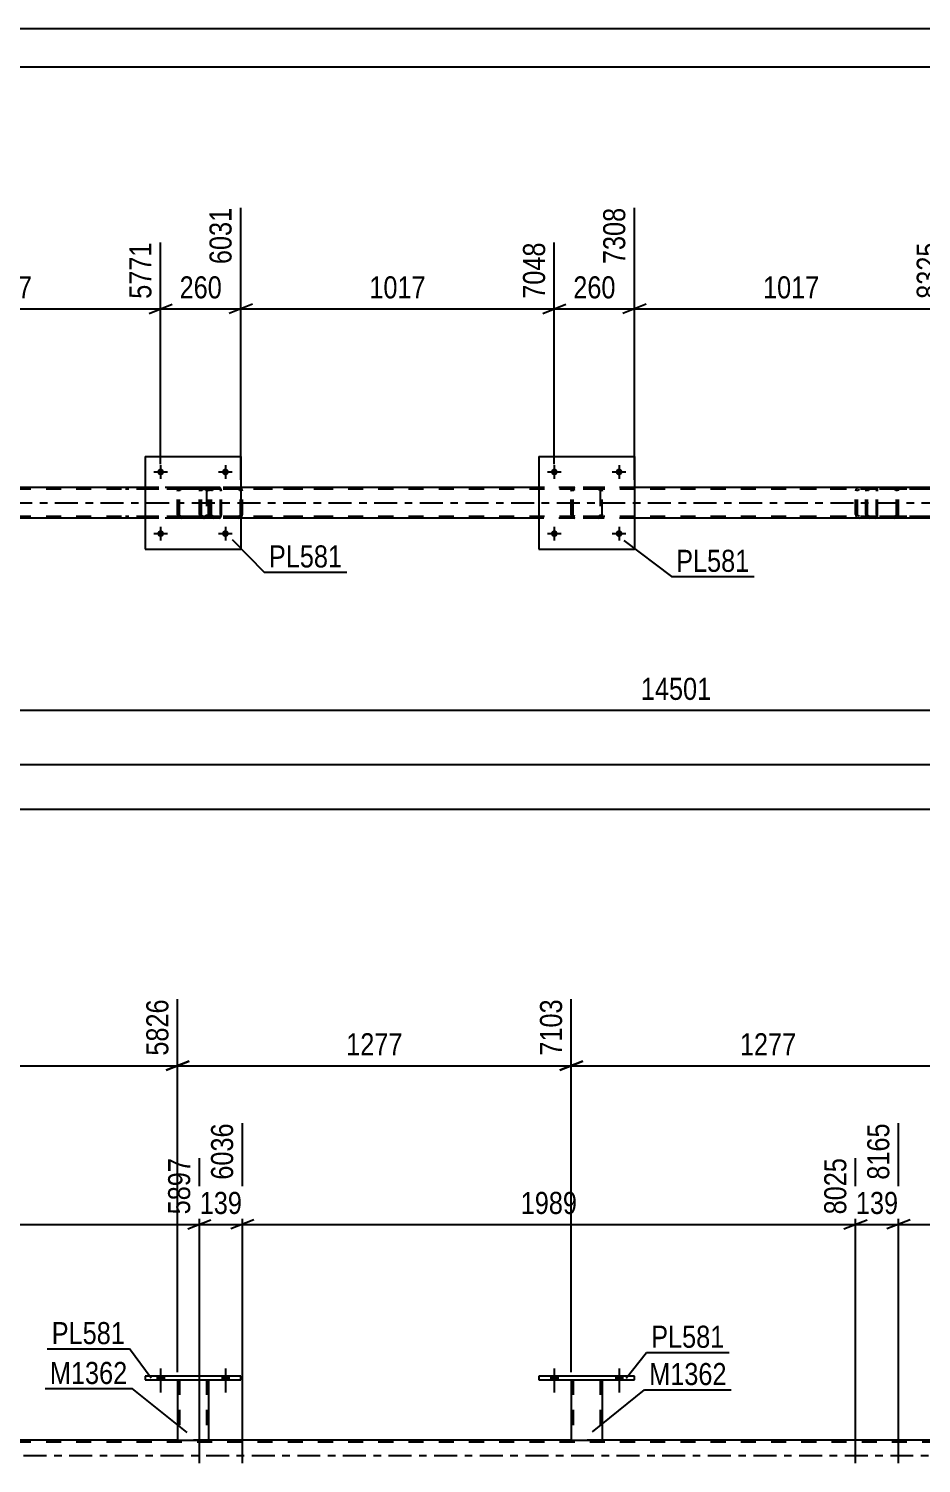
# Model space of a CAD drawing. Header units: millimetres. Extents: x -48 to 793, y -409 to 185.
# Drawn here: x 213.7 to 329.5, y -1 to 185.1 of the extents above; entities that cross this region are included whole.
import ezdxf

# ---------------------------------------------------------------- set-up
doc = ezdxf.new("R2010")
doc.units = ezdxf.units.MM
doc.linetypes.add('DXK_LINE_DOT2', pattern=[3.9198, 1.9599, -1.9599])
doc.linetypes.add('DXK_LINE_DOT3', pattern=[5.9187, 2.979, -0.9799, 0.9799, -0.9799])
doc.styles.add('Arial Narrow', font='ARIALN.TTF', dxfattribs={"height": 0.2})

# ---------------------------------------------------------------- blocks, each defined once
blk = doc.blocks.new('Unknown-122568784-1133 - 17325')
at = {"color": 5, "linetype": 'Continuous'}
for p, q in [((793.49, 185.13), (-47.51, 185.13)), ((788.49, 180.13), (-42.51, 180.13))]:
    blk.add_line(p, q, dxfattribs=at)
blk = doc.blocks.new('Part-122568784-4147 - 3869')
at = {"color": 7, "linetype": 'DXK_LINE_DOT2'}
for p, q in [((233.05, 125.14), (233.08, 125.32)), ((233.08, 125.32), (233.05, 125.14)), ((233.05, 122.1), (233.05, 125.14)), ((233.29, 125.14), (233.31, 125.23)), ((233.29, 122.1), (233.29, 125.14)), ((233.31, 125.23), (233.36, 125.31)), ((233.34, 125.58), (233.53, 125.62)), ((233.53, 125.62), (233.34, 125.58)), ((233.36, 125.31), (233.44, 125.36)), ((233.44, 125.36), (233.53, 125.38)), ((236.57, 125.62), (233.53, 125.62)), ((236.57, 125.38), (233.53, 125.38)), ((236.57, 125.62), (236.75, 125.58)), ((236.75, 125.58), (236.57, 125.62)), ((236.57, 125.38), (236.66, 125.36)), ((236.66, 125.36), (236.74, 125.31)), ((236.74, 125.31), (236.79, 125.23)), ((236.79, 125.23), (236.81, 125.14)), ((236.81, 125.14), (236.81, 122.1)), ((237.01, 125.32), (237.05, 125.14)), ((237.05, 125.14), (237.01, 125.32)), ((237.05, 122.1), (237.05, 125.14)), ((233.08, 121.92), (233.05, 122.1)), ((233.05, 122.1), (233.08, 121.92)), ((233.31, 122.01), (233.29, 122.1)), ((233.36, 121.93), (233.31, 122.01)), ((233.53, 121.62), (233.34, 121.66)), ((233.34, 121.66), (233.53, 121.62)), ((233.44, 121.88), (233.36, 121.93)), ((233.53, 121.86), (233.44, 121.88)), ((236.57, 121.86), (233.53, 121.86)), ((236.57, 121.62), (233.53, 121.62)), ((236.66, 121.88), (236.57, 121.86)), ((236.75, 121.66), (236.57, 121.62)), ((236.57, 121.62), (236.75, 121.66)), ((236.74, 121.93), (236.66, 121.88)), ((236.79, 122.01), (236.74, 121.93)), ((236.81, 122.1), (236.79, 122.01)), ((237.05, 122.1), (237.01, 121.92)), ((237.01, 121.92), (237.05, 122.1))]:
    blk.add_line(p, q, dxfattribs=at)
at = {"color": 7, "linetype": 'DXK_LINE_DOT3'}
blk.add_line((235.05, 123.62), (235.05, 123.62), dxfattribs=at)
at = {"color": 7, "linetype": 'DXK_LINE_DOT2'}
for centre, start, end in [((233.53, 125.14), 112.5, 157.5), ((233.53, 125.14), 112.5, 157.5), ((236.57, 125.14), 22.5, 67.5), ((236.57, 125.14), 22.5, 67.5), ((233.53, 122.1), 202.5, 247.5), ((233.53, 122.1), 202.5, 247.5), ((236.57, 122.1), 292.5, 337.5), ((236.57, 122.1), 292.5, 337.5)]:
    blk.add_arc(centre, 0.48, start, end, dxfattribs=at)
blk = doc.blocks.new('Part-122568784-4002 - 3869')
at = {"color": 7, "linetype": 'DXK_LINE_DOT2'}
for p, q in [((238.47, 125.62), (226.31, 125.62)), ((238.47, 125.38), (226.31, 125.38)), ((235.91, 125.31), (235.88, 125.14)), ((235.88, 122.1), (235.88, 125.14)), ((235.91, 125.32), (235.91, 125.31)), ((236.13, 125.14), (236.15, 125.23)), ((236.13, 122.1), (236.13, 125.14)), ((236.15, 125.23), (236.2, 125.31)), ((236.38, 125.62), (236.19, 125.58)), ((236.2, 125.31), (236.28, 125.36)), ((236.28, 125.36), (236.38, 125.38)), ((237.19, 125.62), (237.19, 125.38)), ((238.57, 125.58), (238.47, 125.62)), ((238.47, 125.38), (238.52, 125.36)), ((238.52, 125.36), (238.57, 125.31)), ((238.66, 125.48), (238.57, 125.58)), ((238.57, 125.31), (238.6, 125.23)), ((238.6, 125.23), (238.61, 125.14)), ((238.61, 122.1), (238.61, 125.14)), ((238.72, 125.32), (238.66, 125.48)), ((238.74, 125.14), (238.72, 125.32)), ((238.74, 122.1), (238.74, 125.14)), ((238.47, 121.86), (226.31, 121.86)), ((238.47, 121.62), (226.31, 121.62)), ((235.88, 122.1), (235.89, 122.01)), ((235.89, 122.01), (235.91, 121.92)), ((236.15, 122.01), (236.13, 122.1)), ((236.2, 121.93), (236.15, 122.01)), ((236.19, 121.66), (236.38, 121.62)), ((236.28, 121.88), (236.2, 121.93)), ((236.38, 121.86), (236.28, 121.88)), ((237.19, 121.62), (237.19, 121.86)), ((238.52, 121.88), (238.47, 121.86)), ((238.47, 121.62), (238.57, 121.66)), ((238.57, 121.93), (238.52, 121.88)), ((238.6, 122.01), (238.57, 121.93)), ((238.57, 121.66), (238.66, 121.76)), ((238.61, 122.1), (238.6, 122.01)), ((238.66, 121.76), (238.72, 121.92)), ((238.72, 121.92), (238.74, 122.1))]:
    blk.add_line(p, q, dxfattribs=at)
for centre, start, end in [((236.36, 125.13), 111.1941, 156.1506), ((236.36, 122.12), 203.8494, 248.8059)]:
    blk.add_arc(centre, 0.492, start, end, dxfattribs=at)
blk = doc.blocks.new('Bolt-122568784-4149 - 3869')
at = {"linetype": 'Continuous'}
for points in [[(231.29, 119.62, -1), (230.41, 119.62, -1)], [(239.69, 119.62, -1), (238.81, 119.62, -1)]]:
    blk.add_hatch(color=1, dxfattribs=at).paths.add_polyline_path(points)
at = {"color": 1, "linetype": 'Continuous'}
for p, q in [((229.97, 119.62), (231.73, 119.62)), ((230.85, 120.5), (230.85, 118.74)), ((238.37, 119.62), (240.13, 119.62)), ((239.25, 120.5), (239.25, 118.74))]:
    blk.add_line(p, q, dxfattribs=at)
blk = doc.blocks.new('Part-122568784-4022 - 3869')
at = {"color": 7, "linetype": 'DXK_LINE_DOT2'}
for p, q in [((700.07, 125.38), (57.33, 125.38)), ((700.07, 125.62), (75.61, 125.62)), ((241.25, 125.62), (228.85, 125.62)), ((292.33, 125.62), (279.93, 125.62)), ((700.07, 121.86), (57.33, 121.86)), ((241.25, 121.62), (228.85, 121.62)), ((292.33, 121.62), (279.93, 121.62))]:
    blk.add_line(p, q, dxfattribs=at)
at = {"color": 2, "linetype": 'Continuous'}
for p, q in [((228.85, 125.62), (190.17, 125.62)), ((279.93, 125.62), (241.25, 125.62)), ((331.01, 125.62), (292.33, 125.62)), ((228.85, 121.62), (190.17, 121.62)), ((279.93, 121.62), (241.25, 121.62)), ((331.01, 121.62), (292.33, 121.62))]:
    blk.add_line(p, q, dxfattribs=at)
at = {"color": 7, "linetype": 'DXK_LINE_DOT3'}
blk.add_line((57.33, 123.62), (700.07, 123.62), dxfattribs=at)
blk = doc.blocks.new('Part-122568784-4001 - 3869')
at = {"color": 7, "linetype": 'DXK_LINE_DOT2'}
for p, q in [((237.23, 125.31), (237.19, 125.14)), ((237.19, 122.1), (237.19, 125.14)), ((237.23, 125.32), (237.23, 125.31)), ((237.45, 125.14), (237.47, 125.23)), ((237.45, 122.1), (237.45, 125.14)), ((237.47, 125.23), (237.52, 125.31)), ((237.7, 125.62), (237.51, 125.58)), ((237.52, 125.31), (237.61, 125.36)), ((237.61, 125.36), (237.7, 125.38)), ((252.69, 125.62), (237.7, 125.62)), ((252.69, 125.38), (237.7, 125.38)), ((241.14, 125.58), (240.94, 125.62)), ((240.94, 125.38), (241.04, 125.36)), ((241.04, 125.36), (241.12, 125.31)), ((241.12, 125.31), (241.18, 125.23)), ((241.18, 125.23), (241.2, 125.14)), ((241.2, 122.1), (241.2, 125.14)), ((241.41, 125.31), (241.41, 125.32)), ((241.45, 125.14), (241.41, 125.31)), ((241.45, 122.1), (241.45, 125.14)), ((237.19, 122.1), (237.21, 122.01)), ((237.21, 122.01), (237.23, 121.92)), ((237.47, 122.01), (237.45, 122.1)), ((237.52, 121.93), (237.47, 122.01)), ((237.51, 121.66), (237.7, 121.62)), ((237.61, 121.88), (237.52, 121.93)), ((237.7, 121.86), (237.61, 121.88)), ((252.69, 121.86), (237.7, 121.86)), ((252.69, 121.62), (237.7, 121.62)), ((241.04, 121.88), (240.94, 121.86)), ((240.94, 121.62), (241.14, 121.66)), ((241.12, 121.93), (241.04, 121.88)), ((241.18, 122.01), (241.12, 121.93)), ((241.2, 122.1), (241.18, 122.01)), ((241.41, 121.92), (241.43, 122.01)), ((241.43, 122.01), (241.45, 122.1))]:
    blk.add_line(p, q, dxfattribs=at)
for centre, start, end in [((237.69, 125.12), 110.7583, 155.68), ((240.96, 125.12), 24.32, 69.2417), ((237.69, 122.12), 204.32, 249.2417), ((240.96, 122.12), 290.7583, 335.68)]:
    blk.add_arc(centre, 0.496, start, end, dxfattribs=at)
blk = doc.blocks.new('Part-122568784-3943 - 3869')
at = {"color": 2, "linetype": 'Continuous'}
for p, q in [((279.93, 129.62), (279.93, 117.62)), ((279.93, 129.62), (292.33, 129.62)), ((292.33, 129.62), (292.33, 117.62)), ((279.93, 117.62), (292.33, 117.62))]:
    blk.add_line(p, q, dxfattribs=at)
blk = doc.blocks.new('Part-122568784-3944 - 3869')
at = {"color": 7, "linetype": 'DXK_LINE_DOT2'}
for p, q in [((284.13, 125.14), (284.16, 125.32)), ((284.16, 125.32), (284.13, 125.14)), ((284.13, 122.1), (284.13, 125.14)), ((284.37, 125.14), (284.39, 125.23)), ((284.37, 122.1), (284.37, 125.14)), ((284.39, 125.23), (284.44, 125.31)), ((284.42, 125.58), (284.61, 125.62)), ((284.61, 125.62), (284.42, 125.58)), ((284.44, 125.31), (284.52, 125.36)), ((284.52, 125.36), (284.61, 125.38)), ((287.65, 125.62), (284.61, 125.62)), ((287.65, 125.38), (284.61, 125.38)), ((287.65, 125.62), (287.83, 125.58)), ((287.83, 125.58), (287.65, 125.62)), ((287.65, 125.38), (287.74, 125.36)), ((287.74, 125.36), (287.82, 125.31)), ((287.82, 125.31), (287.87, 125.23)), ((287.87, 125.23), (287.89, 125.14)), ((287.89, 125.14), (287.89, 122.1)), ((288.09, 125.32), (288.13, 125.14)), ((288.13, 125.14), (288.09, 125.32)), ((288.13, 122.1), (288.13, 125.14)), ((284.16, 121.92), (284.13, 122.1)), ((284.13, 122.1), (284.16, 121.92)), ((284.39, 122.01), (284.37, 122.1)), ((284.44, 121.93), (284.39, 122.01)), ((284.61, 121.62), (284.42, 121.66)), ((284.42, 121.66), (284.61, 121.62)), ((284.52, 121.88), (284.44, 121.93)), ((284.61, 121.86), (284.52, 121.88)), ((287.65, 121.86), (284.61, 121.86)), ((287.65, 121.62), (284.61, 121.62)), ((287.74, 121.88), (287.65, 121.86)), ((287.83, 121.66), (287.65, 121.62)), ((287.65, 121.62), (287.83, 121.66)), ((287.82, 121.93), (287.74, 121.88)), ((287.87, 122.01), (287.82, 121.93)), ((287.89, 122.1), (287.87, 122.01)), ((288.13, 122.1), (288.09, 121.92)), ((288.09, 121.92), (288.13, 122.1))]:
    blk.add_line(p, q, dxfattribs=at)
at = {"color": 7, "linetype": 'DXK_LINE_DOT3'}
blk.add_line((286.13, 123.62), (286.13, 123.62), dxfattribs=at)
at = {"color": 7, "linetype": 'DXK_LINE_DOT2'}
for centre, start, end in [((284.61, 125.14), 112.5, 157.5), ((284.61, 125.14), 112.5, 157.5), ((287.65, 125.14), 22.5, 67.5), ((287.65, 125.14), 22.5, 67.5), ((284.61, 122.1), 202.5, 247.5), ((284.61, 122.1), 202.5, 247.5), ((287.65, 122.1), 292.5, 337.5), ((287.65, 122.1), 292.5, 337.5)]:
    blk.add_arc(centre, 0.48, start, end, dxfattribs=at)
blk = doc.blocks.new('Part-122568784-4046 - 3869')
at = {"color": 7, "linetype": 'DXK_LINE_DOT2'}
for p, q in [((323.6, 125.62), (311.45, 125.62)), ((323.6, 125.38), (311.45, 125.38)), ((321.05, 125.31), (321.01, 125.14)), ((321.01, 122.1), (321.01, 125.14)), ((321.05, 125.32), (321.05, 125.31)), ((321.26, 125.14), (321.28, 125.23)), ((321.26, 122.1), (321.26, 125.14)), ((321.28, 125.23), (321.34, 125.31)), ((321.51, 125.62), (321.32, 125.58)), ((321.34, 125.31), (321.42, 125.36)), ((321.42, 125.36), (321.51, 125.38)), ((322.33, 125.62), (322.33, 125.38)), ((323.71, 125.58), (323.6, 125.62)), ((323.6, 125.38), (323.66, 125.36)), ((323.66, 125.36), (323.7, 125.31)), ((323.7, 125.31), (323.73, 125.23)), ((323.8, 125.48), (323.71, 125.58)), ((323.73, 125.23), (323.74, 125.14)), ((323.74, 122.1), (323.74, 125.14)), ((323.86, 125.32), (323.8, 125.48)), ((323.88, 125.14), (323.86, 125.32)), ((323.88, 122.1), (323.88, 125.14)), ((323.6, 121.86), (311.45, 121.86)), ((323.6, 121.62), (311.45, 121.62)), ((321.01, 122.1), (321.03, 122.01)), ((321.03, 122.01), (321.05, 121.92)), ((321.28, 122.01), (321.26, 122.1)), ((321.34, 121.93), (321.28, 122.01)), ((321.32, 121.66), (321.51, 121.62)), ((321.42, 121.88), (321.34, 121.93)), ((321.51, 121.86), (321.42, 121.88)), ((322.33, 121.62), (322.33, 121.86)), ((323.66, 121.88), (323.6, 121.86)), ((323.6, 121.62), (323.71, 121.66)), ((323.7, 121.93), (323.66, 121.88)), ((323.73, 122.01), (323.7, 121.93)), ((323.71, 121.66), (323.8, 121.76)), ((323.74, 122.1), (323.73, 122.01)), ((323.8, 121.76), (323.86, 121.92)), ((323.86, 121.92), (323.88, 122.1))]:
    blk.add_line(p, q, dxfattribs=at)
for centre, start, end in [((321.5, 125.13), 111.1941, 156.1506), ((321.5, 122.12), 203.8494, 248.8059)]:
    blk.add_arc(centre, 0.492, start, end, dxfattribs=at)
blk = doc.blocks.new('Part-122568784-4078 - 3869')
at = {"color": 7, "linetype": 'DXK_LINE_DOT2'}
for p, q in [((322.36, 125.31), (322.33, 125.14)), ((322.33, 122.1), (322.33, 125.14)), ((322.37, 125.32), (322.36, 125.31)), ((322.58, 125.14), (322.6, 125.23)), ((322.58, 122.1), (322.58, 125.14)), ((322.6, 125.23), (322.66, 125.31)), ((322.84, 125.62), (322.64, 125.58)), ((322.66, 125.31), (322.74, 125.36)), ((322.74, 125.36), (322.84, 125.38)), ((337.83, 125.62), (322.84, 125.62)), ((337.83, 125.38), (322.84, 125.38)), ((326.27, 125.58), (326.07, 125.62)), ((326.07, 125.38), (326.17, 125.36)), ((326.17, 125.36), (326.26, 125.31)), ((326.26, 125.31), (326.31, 125.23)), ((326.31, 125.23), (326.33, 125.14)), ((326.33, 122.1), (326.33, 125.14)), ((326.55, 125.31), (326.55, 125.32)), ((326.59, 125.14), (326.55, 125.31)), ((326.59, 122.1), (326.59, 125.14)), ((322.33, 122.1), (322.35, 122.01)), ((322.35, 122.01), (322.37, 121.92)), ((322.6, 122.01), (322.58, 122.1)), ((322.66, 121.93), (322.6, 122.01)), ((322.64, 121.66), (322.84, 121.62)), ((322.74, 121.88), (322.66, 121.93)), ((322.84, 121.86), (322.74, 121.88)), ((337.83, 121.86), (322.84, 121.86)), ((337.83, 121.62), (322.84, 121.62)), ((326.17, 121.88), (326.07, 121.86)), ((326.07, 121.62), (326.27, 121.66)), ((326.26, 121.93), (326.17, 121.88)), ((326.31, 122.01), (326.26, 121.93)), ((326.33, 122.1), (326.31, 122.01)), ((326.55, 121.92), (326.57, 122.01)), ((326.57, 122.01), (326.59, 122.1))]:
    blk.add_line(p, q, dxfattribs=at)
for centre, start, end in [((322.82, 125.12), 110.7583, 155.68), ((326.09, 125.12), 24.32, 69.2417), ((322.82, 122.12), 204.32, 249.2417), ((326.09, 122.12), 290.7583, 335.68)]:
    blk.add_arc(centre, 0.496, start, end, dxfattribs=at)
blk = doc.blocks.new('Part-122568784-4121 - 3869')
at = {"color": 2, "linetype": 'Continuous'}
for p, q in [((228.85, 129.62), (228.85, 117.62)), ((228.85, 129.62), (241.25, 129.62)), ((241.25, 129.62), (241.25, 117.62)), ((228.85, 117.62), (241.25, 117.62))]:
    blk.add_line(p, q, dxfattribs=at)
blk = doc.blocks.new('Bolt-122568784-4140 - 3869')
at = {"linetype": 'Continuous'}
for points in [[(282.37, 119.62, -1), (281.49, 119.62, -1)], [(290.77, 119.62, -1), (289.89, 119.62, -1)]]:
    blk.add_hatch(color=1, dxfattribs=at).paths.add_polyline_path(points)
at = {"color": 1, "linetype": 'Continuous'}
for p, q in [((281.05, 119.62), (282.81, 119.62)), ((281.93, 120.5), (281.93, 118.74)), ((289.45, 119.62), (291.21, 119.62)), ((290.33, 120.5), (290.33, 118.74))]:
    blk.add_line(p, q, dxfattribs=at)
blk = doc.blocks.new('Bolt-122568784-4148 - 3869')
at = {"linetype": 'Continuous'}
for points in [[(282.37, 127.62, -1), (281.49, 127.62, -1)], [(290.77, 127.62, -1), (289.89, 127.62, -1)]]:
    blk.add_hatch(color=1, dxfattribs=at).paths.add_polyline_path(points)
at = {"color": 1, "linetype": 'Continuous'}
for p, q in [((281.93, 128.5), (281.93, 126.74)), ((290.33, 128.5), (290.33, 126.74)), ((281.05, 127.62), (282.81, 127.62)), ((289.45, 127.62), (291.21, 127.62))]:
    blk.add_line(p, q, dxfattribs=at)
blk = doc.blocks.new('Bolt-122568784-4150 - 3869')
at = {"linetype": 'Continuous'}
for points in [[(231.29, 127.62, -1), (230.41, 127.62, -1)], [(239.69, 127.62, -1), (238.81, 127.62, -1)]]:
    blk.add_hatch(color=1, dxfattribs=at).paths.add_polyline_path(points)
at = {"color": 1, "linetype": 'Continuous'}
for p, q in [((230.85, 128.5), (230.85, 126.74)), ((239.25, 128.5), (239.25, 126.74)), ((229.97, 127.62), (231.73, 127.62)), ((238.37, 127.62), (240.13, 127.62))]:
    blk.add_line(p, q, dxfattribs=at)
blk = doc.blocks.new('Part-122568784-5420 - 5055')
at = {"color": 2, "linetype": 'Continuous'}
for p, q in [((279.93, 10.32), (279.93, 9.84)), ((292.33, 10.32), (279.93, 10.32)), ((279.93, 9.84), (292.33, 9.84)), ((292.33, 9.84), (292.33, 10.32))]:
    blk.add_line(p, q, dxfattribs=at)
blk = doc.blocks.new('Part-122568784-5289 - 5055')
at = {"color": 2, "linetype": 'Continuous'}
for p, q in [((233.05, 2), (185.97, 2)), ((284.13, 2), (237.05, 2)), ((335.21, 2), (288.13, 2))]:
    blk.add_line(p, q, dxfattribs=at)
at = {"color": 7, "linetype": 'DXK_LINE_DOT2'}
for p, q in [((237.05, 2), (233.05, 2)), ((288.13, 2), (284.13, 2)), ((700.07, 1.76), (0, 1.76))]:
    blk.add_line(p, q, dxfattribs=at)
at = {"color": 7, "linetype": 'DXK_LINE_DOT3'}
blk.add_line((0, 0), (700.07, 0), dxfattribs=at)
blk = doc.blocks.new('Part-122568784-5326 - 5055')
at = {"color": 2, "linetype": 'Continuous'}
for p, q in [((228.85, 10.32), (228.85, 9.84)), ((241.25, 10.32), (228.85, 10.32)), ((228.85, 9.84), (241.25, 9.84)), ((241.25, 9.84), (241.25, 10.32))]:
    blk.add_line(p, q, dxfattribs=at)
blk = doc.blocks.new('Part-122568784-5363 - 5055')
at = {"color": 2, "linetype": 'Continuous'}
for p, q in [((233.05, 9.84), (233.05, 2)), ((237.05, 9.84), (237.05, 2)), ((233.05, 2), (237.05, 2))]:
    blk.add_line(p, q, dxfattribs=at)
at = {"color": 7, "linetype": 'DXK_LINE_DOT2'}
for p, q in [((233.05, 9.84), (237.05, 9.84)), ((233.05, 9.84), (233.05, 9.84)), ((233.05, 9.84), (233.05, 9.84)), ((233.29, 9.84), (233.29, 2)), ((236.81, 9.84), (236.81, 2)), ((237.05, 9.84), (237.05, 9.84)), ((237.05, 9.84), (237.05, 9.84)), ((236.75, 2), (236.79, 2)), ((236.75, 2), (236.79, 2)), ((236.79, 2), (236.81, 2)), ((236.79, 2), (236.81, 2))]:
    blk.add_line(p, q, dxfattribs=at)
blk = doc.blocks.new('Part-122568784-5415 - 5055')
at = {"color": 2, "linetype": 'Continuous'}
for p, q in [((284.13, 9.84), (284.13, 2)), ((288.13, 9.84), (288.13, 2)), ((284.13, 2), (288.13, 2))]:
    blk.add_line(p, q, dxfattribs=at)
at = {"color": 7, "linetype": 'DXK_LINE_DOT2'}
for p, q in [((284.13, 9.84), (288.13, 9.84)), ((284.13, 9.84), (284.13, 9.84)), ((284.13, 9.84), (284.13, 9.84)), ((284.37, 9.84), (284.37, 2)), ((287.89, 9.84), (287.89, 2)), ((288.13, 9.84), (288.13, 9.84)), ((288.13, 9.84), (288.13, 9.84)), ((287.83, 2), (287.87, 2)), ((287.83, 2), (287.87, 2)), ((287.87, 2), (287.89, 2)), ((287.87, 2), (287.89, 2))]:
    blk.add_line(p, q, dxfattribs=at)
blk = doc.blocks.new('Bolt-122568784-5475 - 5055')
at = {"linetype": 'Continuous'}
for points in [[(230.41, 9.84), (231.29, 9.84), (231.29, 10.32), (230.41, 10.32)], [(238.81, 9.84), (239.69, 9.84), (239.69, 10.32), (238.81, 10.32)]]:
    blk.add_hatch(color=1, dxfattribs=at).paths.add_polyline_path(points)
at = {"color": 1, "linetype": 'Continuous'}
for p, q in [((230.85, 11.32), (230.85, 8.2)), ((239.25, 11.32), (239.25, 8.2)), ((230.41, 10.32), (230.41, 9.84)), ((231.29, 10.32), (231.29, 9.84)), ((238.81, 10.32), (238.81, 9.84)), ((239.69, 10.32), (239.69, 9.84))]:
    blk.add_line(p, q, dxfattribs=at)
blk = doc.blocks.new('Bolt-122568784-5520 - 5055')
at = {"linetype": 'Continuous'}
for points in [[(281.49, 9.84), (282.37, 9.84), (282.37, 10.32), (281.49, 10.32)], [(289.89, 9.84), (290.77, 9.84), (290.77, 10.32), (289.89, 10.32)]]:
    blk.add_hatch(color=1, dxfattribs=at).paths.add_polyline_path(points)
at = {"color": 1, "linetype": 'Continuous'}
for p, q in [((281.93, 11.32), (281.93, 8.2)), ((290.33, 11.32), (290.33, 8.2)), ((281.49, 10.32), (281.49, 9.84)), ((282.37, 10.32), (282.37, 9.84)), ((289.89, 10.32), (289.89, 9.84)), ((290.77, 10.32), (290.77, 9.84))]:
    blk.add_line(p, q, dxfattribs=at)
blk = doc.blocks.new('Bolt-122568784-5521 - 5055')
at = {"linetype": 'Continuous'}
for points in [[(281.49, 9.84), (282.37, 9.84), (282.37, 10.32), (281.49, 10.32)], [(289.89, 9.84), (290.77, 9.84), (290.77, 10.32), (289.89, 10.32)]]:
    blk.add_hatch(color=1, dxfattribs=at).paths.add_polyline_path(points)
at = {"color": 1, "linetype": 'Continuous'}
for p, q in [((281.93, 11.32), (281.93, 8.2)), ((290.33, 11.32), (290.33, 8.2)), ((281.49, 10.32), (281.49, 9.84)), ((282.37, 10.32), (282.37, 9.84)), ((289.89, 10.32), (289.89, 9.84)), ((290.77, 10.32), (290.77, 9.84))]:
    blk.add_line(p, q, dxfattribs=at)
blk = doc.blocks.new('Bolt-122568784-5522 - 5055')
at = {"linetype": 'Continuous'}
for points in [[(230.41, 9.84), (231.29, 9.84), (231.29, 10.32), (230.41, 10.32)], [(238.81, 9.84), (239.69, 9.84), (239.69, 10.32), (238.81, 10.32)]]:
    blk.add_hatch(color=1, dxfattribs=at).paths.add_polyline_path(points)
at = {"color": 1, "linetype": 'Continuous'}
for p, q in [((230.85, 11.32), (230.85, 8.2)), ((239.25, 11.32), (239.25, 8.2)), ((230.41, 10.32), (230.41, 9.84)), ((231.29, 10.32), (231.29, 9.84)), ((238.81, 10.32), (238.81, 9.84)), ((239.69, 10.32), (239.69, 9.84))]:
    blk.add_line(p, q, dxfattribs=at)
blk = doc.blocks.new('StraightDimension-122568784-12261 - 3869')
at = {"color": 7, "linetype": 'Continuous'}
for p, q in [((190.17, 126.62), (190.17, 161.91)), ((230.85, 128.62), (230.85, 157.41)), ((191.67, 149.39), (188.67, 148.19)), ((229.35, 148.19), (232.35, 149.39)), ((190.17, 148.79), (230.85, 148.79))]:
    blk.add_line(p, q, dxfattribs=at)
at = {"color": 0, "linetype": 'Continuous'}
blk.add_wipeout([(230.25, 158.01), (226.05, 158.01), (226.05, 149.49), (230.25, 149.49)], dxfattribs=at)
at = {"color": 0}
blk.add_wipeout([(214.76, 149.54), (214.76, 153.74), (206.25, 153.74), (206.25, 149.54)], dxfattribs=at)
at = {"color": 3, "linetype": 'Continuous', "style": 'Arial Narrow'}
blk.add_text('5771', height=2.863, rotation=90.0002, dxfattribs=at).set_placement((229.65, 150.09))
at = {"color": 3, "style": 'Arial Narrow'}
blk.add_text('1017', height=2.863, dxfattribs=at).set_placement((206.85, 150.14))
blk = doc.blocks.new('StraightDimension-122568784-4487 - 3869')
at = {"color": 7, "linetype": 'Continuous'}
blk.add_line((14.77, 83.85), (700.71, 83.85), dxfattribs=at)
blk = doc.blocks.new('StraightDimension-122568784-4349 - 3869')
at = {"color": 7, "linetype": 'Continuous'}
blk.add_line((15.41, 96.7), (580.05, 96.7), dxfattribs=at)
at = {"color": 0}
blk.add_wipeout([(302.9, 97.45), (302.9, 101.65), (292.56, 101.65), (292.56, 97.45)], dxfattribs=at)
at = {"color": 3, "style": 'Arial Narrow'}
blk.add_text('14501', height=2.863, dxfattribs=at).set_placement((293.16, 98.05))
blk = doc.blocks.new('StraightDimension-122568784-4508 - 3869')
at = {"color": 7, "linetype": 'Continuous'}
blk.add_line((15.41, 89.65), (700.07, 89.65), dxfattribs=at)
blk = doc.blocks.new('StraightDimension-122568784-12257 - 3869')
at = {"color": 7, "linetype": 'Continuous'}
for p, q in [((292.33, 126.62), (292.33, 161.91)), ((333.01, 128.62), (333.01, 157.41)), ((293.83, 149.39), (290.83, 148.19)), ((331.51, 148.19), (334.51, 149.39)), ((292.33, 148.79), (333.01, 148.79))]:
    blk.add_line(p, q, dxfattribs=at)
at = {"color": 0, "linetype": 'Continuous'}
blk.add_wipeout([(332.41, 158.01), (328.21, 158.01), (328.21, 149.49), (332.41, 149.49)], dxfattribs=at)
at = {"color": 0}
blk.add_wipeout([(316.92, 149.54), (316.92, 153.74), (308.41, 153.74), (308.41, 149.54)], dxfattribs=at)
at = {"color": 3, "linetype": 'Continuous', "style": 'Arial Narrow'}
blk.add_text('8325', height=2.863, rotation=90.0002, dxfattribs=at).set_placement((331.81, 150.09))
at = {"color": 3, "style": 'Arial Narrow'}
blk.add_text('1017', height=2.863, dxfattribs=at).set_placement((309.01, 150.14))
blk = doc.blocks.new('StraightDimension-122568784-12258 - 3869')
at = {"color": 7, "linetype": 'Continuous'}
for p, q in [((292.33, 126.62), (292.33, 161.91)), ((281.93, 128.62), (281.93, 157.41)), ((280.43, 148.19), (283.43, 149.39)), ((293.83, 149.39), (290.83, 148.19)), ((281.93, 148.79), (292.33, 148.79))]:
    blk.add_line(p, q, dxfattribs=at)
at = {"color": 0}
blk.add_wipeout([(290.47, 149.54), (290.47, 153.74), (283.79, 153.74), (283.79, 149.54)], dxfattribs=at)
at = {"color": 3, "style": 'Arial Narrow'}
blk.add_text('260', height=2.863, dxfattribs=at).set_placement((284.39, 150.14))
at = {"color": 0, "linetype": 'Continuous'}
blk.add_wipeout([(291.73, 162.51), (287.53, 162.51), (287.53, 153.99), (291.73, 153.99)], dxfattribs=at)
at = {"color": 3, "linetype": 'Continuous', "style": 'Arial Narrow'}
blk.add_text('7308', height=2.863, rotation=90.0002, dxfattribs=at).set_placement((291.13, 154.59))
blk = doc.blocks.new('StraightDimension-122568784-12259 - 3869')
at = {"color": 7, "linetype": 'Continuous'}
for p, q in [((241.25, 126.62), (241.25, 161.91)), ((281.93, 128.62), (281.93, 157.41)), ((242.75, 149.39), (239.75, 148.19)), ((280.43, 148.19), (283.43, 149.39)), ((241.25, 148.79), (281.93, 148.79))]:
    blk.add_line(p, q, dxfattribs=at)
at = {"color": 0, "linetype": 'Continuous'}
blk.add_wipeout([(281.33, 158.01), (277.13, 158.01), (277.13, 149.49), (281.33, 149.49)], dxfattribs=at)
at = {"color": 0}
blk.add_wipeout([(265.84, 149.54), (265.84, 153.74), (257.33, 153.74), (257.33, 149.54)], dxfattribs=at)
at = {"color": 3, "linetype": 'Continuous', "style": 'Arial Narrow'}
blk.add_text('7048', height=2.863, rotation=90.0002, dxfattribs=at).set_placement((280.73, 150.09))
at = {"color": 3, "style": 'Arial Narrow'}
blk.add_text('1017', height=2.863, dxfattribs=at).set_placement((257.93, 150.14))
blk = doc.blocks.new('StraightDimension-122568784-12260 - 3869')
at = {"color": 7, "linetype": 'Continuous'}
for p, q in [((241.25, 126.62), (241.25, 161.91)), ((230.85, 128.62), (230.85, 157.41)), ((229.35, 148.19), (232.35, 149.39)), ((242.75, 149.39), (239.75, 148.19)), ((230.85, 148.79), (241.25, 148.79))]:
    blk.add_line(p, q, dxfattribs=at)
at = {"color": 0}
blk.add_wipeout([(239.39, 149.54), (239.39, 153.74), (232.71, 153.74), (232.71, 149.54)], dxfattribs=at)
at = {"color": 3, "style": 'Arial Narrow'}
blk.add_text('260', height=2.863, dxfattribs=at).set_placement((233.31, 150.14))
at = {"color": 0, "linetype": 'Continuous'}
blk.add_wipeout([(240.65, 162.51), (236.45, 162.51), (236.45, 153.99), (240.65, 153.99)], dxfattribs=at)
at = {"color": 3, "linetype": 'Continuous', "style": 'Arial Narrow'}
blk.add_text('6031', height=2.863, rotation=90.0002, dxfattribs=at).set_placement((240.05, 154.59))
blk = doc.blocks.new('StraightDimension-122568784-6253 - 5055')
at = {"color": 7, "linetype": 'Continuous'}
for p, q in [((181.97, 10.84), (181.97, 59.21)), ((233.05, 10.84), (233.05, 59.21)), ((183.47, 51.19), (180.47, 49.99)), ((181.97, 50.59), (233.05, 50.59)), ((231.55, 49.99), (234.55, 51.19))]:
    blk.add_line(p, q, dxfattribs=at)
at = {"color": 0, "linetype": 'Continuous'}
blk.add_wipeout([(232.45, 59.81), (228.25, 59.81), (228.25, 51.29), (232.45, 51.29)], dxfattribs=at)
at = {"color": 0}
blk.add_wipeout([(211.76, 51.34), (211.76, 55.54), (203.25, 55.54), (203.25, 51.34)], dxfattribs=at)
at = {"color": 3, "linetype": 'Continuous', "style": 'Arial Narrow'}
blk.add_text('5826', height=2.863, rotation=90.0002, dxfattribs=at).set_placement((231.85, 51.89))
at = {"color": 3, "style": 'Arial Narrow'}
blk.add_text('1277', height=2.863, dxfattribs=at).set_placement((203.85, 51.94))
blk = doc.blocks.new('StraightDimension-122568784-15831 - 5055')
at = {"color": 7, "linetype": 'Continuous'}
for p, q in [((241.45, -1), (241.45, 43.11)), ((321.01, -1), (321.01, 38.61)), ((242.95, 30.6), (239.95, 29.4)), ((241.45, 30), (321.01, 30)), ((319.51, 29.4), (322.51, 30.6))]:
    blk.add_line(p, q, dxfattribs=at)
at = {"color": 0, "linetype": 'Continuous'}
blk.add_wipeout([(320.41, 39.21), (316.21, 39.21), (316.21, 30.7), (320.41, 30.7)], dxfattribs=at)
at = {"color": 0}
blk.add_wipeout([(285.49, 30.75), (285.49, 34.95), (276.97, 34.95), (276.97, 30.75)], dxfattribs=at)
at = {"color": 3, "linetype": 'Continuous', "style": 'Arial Narrow'}
blk.add_text('8025', height=2.863, rotation=90.0002, dxfattribs=at).set_placement((319.81, 31.3))
at = {"color": 3, "style": 'Arial Narrow'}
blk.add_text('1989', height=2.863, dxfattribs=at).set_placement((277.57, 31.35))
blk = doc.blocks.new('StraightDimension-122568784-15833 - 5055')
at = {"color": 7, "linetype": 'Continuous'}
for p, q in [((156.32, -1), (156.32, 43.11)), ((235.88, -1), (235.88, 38.61)), ((157.82, 30.6), (154.82, 29.4)), ((156.32, 30), (235.88, 30)), ((234.38, 29.4), (237.38, 30.6))]:
    blk.add_line(p, q, dxfattribs=at)
at = {"color": 0, "linetype": 'Continuous'}
blk.add_wipeout([(235.28, 39.21), (231.08, 39.21), (231.08, 30.7), (235.28, 30.7)], dxfattribs=at)
at = {"color": 0}
blk.add_wipeout([(200.35, 30.75), (200.35, 34.95), (191.84, 34.95), (191.84, 30.75)], dxfattribs=at)
at = {"color": 3, "linetype": 'Continuous', "style": 'Arial Narrow'}
blk.add_text('5897', height=2.863, rotation=90.0002, dxfattribs=at).set_placement((234.68, 31.3))
at = {"color": 3, "style": 'Arial Narrow'}
blk.add_text('1989', height=2.863, dxfattribs=at).set_placement((192.44, 31.35))
blk = doc.blocks.new('StraightDimension-122568784-6273 - 5055')
at = {"color": 7, "linetype": 'Continuous'}
for p, q in [((284.13, 10.84), (284.13, 59.21)), ((335.21, 10.84), (335.21, 59.21)), ((285.63, 51.19), (282.63, 49.99)), ((284.13, 50.59), (335.21, 50.59)), ((333.71, 49.99), (336.71, 51.19))]:
    blk.add_line(p, q, dxfattribs=at)
at = {"color": 0, "linetype": 'Continuous'}
blk.add_wipeout([(334.61, 59.81), (330.41, 59.81), (330.41, 51.29), (334.61, 51.29)], dxfattribs=at)
at = {"color": 0}
blk.add_wipeout([(313.92, 51.34), (313.92, 55.54), (305.41, 55.54), (305.41, 51.34)], dxfattribs=at)
at = {"color": 3, "linetype": 'Continuous', "style": 'Arial Narrow'}
blk.add_text('8380', height=2.863, rotation=90.0002, dxfattribs=at).set_placement((334.01, 51.89))
at = {"color": 3, "style": 'Arial Narrow'}
blk.add_text('1277', height=2.863, dxfattribs=at).set_placement((306.01, 51.94))
blk = doc.blocks.new('StraightDimension-122568784-6263 - 5055')
at = {"color": 7, "linetype": 'Continuous'}
for p, q in [((233.05, 10.84), (233.05, 59.21)), ((284.13, 10.84), (284.13, 59.21)), ((234.55, 51.19), (231.55, 49.99)), ((233.05, 50.59), (284.13, 50.59)), ((282.63, 49.99), (285.63, 51.19))]:
    blk.add_line(p, q, dxfattribs=at)
at = {"color": 0, "linetype": 'Continuous'}
blk.add_wipeout([(283.53, 59.81), (279.33, 59.81), (279.33, 51.29), (283.53, 51.29)], dxfattribs=at)
at = {"color": 0}
blk.add_wipeout([(262.84, 51.34), (262.84, 55.54), (254.33, 55.54), (254.33, 51.34)], dxfattribs=at)
at = {"color": 3, "linetype": 'Continuous', "style": 'Arial Narrow'}
blk.add_text('7103', height=2.863, rotation=90.0002, dxfattribs=at).set_placement((282.93, 51.89))
at = {"color": 3, "style": 'Arial Narrow'}
blk.add_text('1277', height=2.863, dxfattribs=at).set_placement((254.93, 51.94))
blk = doc.blocks.new('StraightDimension-122568784-15829 - 5055')
at = {"color": 7, "linetype": 'Continuous'}
for p, q in [((326.59, -1), (326.59, 43.11)), ((406.14, -1), (406.14, 40.44)), ((328.09, 30.6), (325.09, 29.4)), ((326.59, 30), (406.14, 30)), ((404.64, 29.4), (407.64, 30.6))]:
    blk.add_line(p, q, dxfattribs=at)
at = {"color": 0, "linetype": 'Continuous'}
blk.add_wipeout([(405.54, 41.04), (401.34, 41.04), (401.34, 30.7), (405.54, 30.7)], dxfattribs=at)
at = {"color": 0}
blk.add_wipeout([(370.62, 30.75), (370.62, 34.95), (362.11, 34.95), (362.11, 30.75)], dxfattribs=at)
at = {"color": 3, "linetype": 'Continuous', "style": 'Arial Narrow'}
blk.add_text('10154', height=2.863, rotation=90.0002, dxfattribs=at).set_placement((404.94, 31.3))
at = {"color": 3, "style": 'Arial Narrow'}
blk.add_text('1989', height=2.863, dxfattribs=at).set_placement((362.71, 31.35))
blk = doc.blocks.new('StraightDimension-122568784-15830 - 5055')
at = {"color": 7, "linetype": 'Continuous'}
for p, q in [((326.59, -1), (326.59, 43.11)), ((321.01, -1), (321.01, 38.61)), ((319.51, 29.4), (322.51, 30.6)), ((321.01, 30), (326.59, 30)), ((328.09, 30.6), (325.09, 29.4))]:
    blk.add_line(p, q, dxfattribs=at)
at = {"color": 0}
blk.add_wipeout([(327.14, 30.75), (327.14, 34.95), (320.46, 34.95), (320.46, 30.75)], dxfattribs=at)
at = {"color": 3, "style": 'Arial Narrow'}
blk.add_text('139', height=2.863, dxfattribs=at).set_placement((321.06, 31.35))
at = {"color": 0, "linetype": 'Continuous'}
blk.add_wipeout([(325.99, 43.71), (321.79, 43.71), (321.79, 35.2), (325.99, 35.2)], dxfattribs=at)
at = {"color": 3, "linetype": 'Continuous', "style": 'Arial Narrow'}
blk.add_text('8165', height=2.863, rotation=90.0002, dxfattribs=at).set_placement((325.39, 35.8))
blk = doc.blocks.new('StraightDimension-122568784-15832 - 5055')
at = {"color": 7, "linetype": 'Continuous'}
for p, q in [((241.45, -1), (241.45, 43.11)), ((235.88, -1), (235.88, 38.61)), ((234.38, 29.4), (237.38, 30.6)), ((235.88, 30), (241.45, 30)), ((242.95, 30.6), (239.95, 29.4))]:
    blk.add_line(p, q, dxfattribs=at)
at = {"color": 0}
blk.add_wipeout([(242.01, 30.75), (242.01, 34.95), (235.32, 34.95), (235.32, 30.75)], dxfattribs=at)
at = {"color": 3, "style": 'Arial Narrow'}
blk.add_text('139', height=2.863, dxfattribs=at).set_placement((235.92, 31.35))
at = {"color": 0, "linetype": 'Continuous'}
blk.add_wipeout([(240.85, 43.71), (236.65, 43.71), (236.65, 35.2), (240.85, 35.2)], dxfattribs=at)
at = {"color": 3, "linetype": 'Continuous', "style": 'Arial Narrow'}
blk.add_text('6036', height=2.863, rotation=90.0002, dxfattribs=at).set_placement((240.25, 35.8))
blk = doc.blocks.new('Mark-122568784-3939 - 3869')
at = {"color": 0}
blk.add_wipeout([(307.24, 114.66), (307.24, 117.66), (297.74, 117.66), (297.74, 114.66)], dxfattribs=at)
blk.add_wipeout([(307.24, 114.66), (307.24, 117.66), (297.74, 117.66), (297.74, 114.66)], dxfattribs=at)
at = {"color": 30, "linetype": 'Continuous'}
for p, q in [((290.93, 118.74), (297.14, 114.06)), ((297.14, 114.06), (307.84, 114.06))]:
    blk.add_line(p, q, dxfattribs=at)
at = {"color": 3, "style": 'Arial Narrow'}
blk.add_text('PL581', height=2.863, dxfattribs=at).set_placement((297.74, 114.66))
blk = doc.blocks.new('Mark-122568784-4117 - 3869')
at = {"color": 0}
blk.add_wipeout([(254.4, 115.23), (254.4, 118.23), (244.9, 118.23), (244.9, 115.23)], dxfattribs=at)
blk.add_wipeout([(254.4, 115.23), (254.4, 118.23), (244.9, 118.23), (244.9, 115.23)], dxfattribs=at)
at = {"color": 30, "linetype": 'Continuous'}
for p, q in [((240.12, 118.87), (244.3, 114.63)), ((244.3, 114.63), (255, 114.63))]:
    blk.add_line(p, q, dxfattribs=at)
at = {"color": 3, "style": 'Arial Narrow'}
blk.add_text('PL581', height=2.863, dxfattribs=at).set_placement((244.9, 115.23))
blk = doc.blocks.new('Mark-122568784-5411 - 5055')
at = {"color": 0}
blk.add_wipeout([(304.29, 9.15), (304.29, 12.15), (294.24, 12.15), (294.24, 9.15)], dxfattribs=at)
blk.add_wipeout([(304.29, 9.15), (304.29, 12.15), (294.24, 12.15), (294.24, 9.15)], dxfattribs=at)
at = {"color": 30, "linetype": 'Continuous'}
for p, q in [((286.9, 3.1), (293.64, 8.55)), ((293.64, 8.55), (304.89, 8.55))]:
    blk.add_line(p, q, dxfattribs=at)
at = {"color": 3, "style": 'Arial Narrow'}
blk.add_text('M1362', height=2.863, dxfattribs=at).set_placement((294.24, 9.15))
blk = doc.blocks.new('Mark-122568784-5416 - 5055')
at = {"color": 0}
blk.add_wipeout([(304, 13.99), (304, 16.99), (294.5, 16.99), (294.5, 13.99)], dxfattribs=at)
blk.add_wipeout([(304, 13.99), (304, 16.99), (294.5, 16.99), (294.5, 13.99)], dxfattribs=at)
at = {"color": 30, "linetype": 'Continuous'}
for p, q in [((291.25, 10.04), (293.9, 13.39)), ((293.9, 13.39), (304.6, 13.39))]:
    blk.add_line(p, q, dxfattribs=at)
at = {"color": 3, "style": 'Arial Narrow'}
blk.add_text('PL581', height=2.863, dxfattribs=at).set_placement((294.5, 13.99))
blk = doc.blocks.new('Mark-122568784-5322 - 5055')
at = {"color": 0}
blk.add_wipeout([(226.22, 14.46), (226.22, 17.46), (216.72, 17.46), (216.72, 14.46)], dxfattribs=at)
blk.add_wipeout([(226.22, 14.46), (226.22, 17.46), (216.72, 17.46), (216.72, 14.46)], dxfattribs=at)
at = {"color": 30, "linetype": 'Continuous'}
for p in [(216.12, 13.86), (229.64, 10.03)]:
    blk.add_line(p, (226.82, 13.86), dxfattribs=at)
at = {"color": 3, "style": 'Arial Narrow'}
blk.add_text('PL581', height=2.863, dxfattribs=at).set_placement((216.72, 14.46))
blk = doc.blocks.new('Mark-122568784-5359 - 5055')
at = {"color": 0}
blk.add_wipeout([(226.54, 9.29), (226.54, 12.29), (216.48, 12.29), (216.48, 9.29)], dxfattribs=at)
blk.add_wipeout([(226.54, 9.29), (226.54, 12.29), (216.48, 12.29), (216.48, 9.29)], dxfattribs=at)
at = {"color": 30, "linetype": 'Continuous'}
for p in [(215.88, 8.69), (234.31, 3)]:
    blk.add_line(p, (227.14, 8.69), dxfattribs=at)
at = {"color": 3, "style": 'Arial Narrow'}
blk.add_text('M1362', height=2.863, dxfattribs=at).set_placement((216.48, 9.29))

msp = doc.modelspace()

# ---------------------------------------------------------------- block references
for name in ['Unknown-122568784-1133 - 17325', 'Part-122568784-4121 - 3869', 'Bolt-122568784-4150 - 3869', 'Part-122568784-3943 - 3869', 'Bolt-122568784-4148 - 3869', 'Part-122568784-4022 - 3869', 'Part-122568784-4002 - 3869', 'Part-122568784-4147 - 3869', 'Part-122568784-4001 - 3869', 'Part-122568784-3944 - 3869', 'Part-122568784-4046 - 3869', 'Part-122568784-4078 - 3869', 'Bolt-122568784-4149 - 3869', 'Bolt-122568784-4140 - 3869', 'Bolt-122568784-5475 - 5055', 'Bolt-122568784-5522 - 5055', 'Bolt-122568784-5520 - 5055', 'Bolt-122568784-5521 - 5055', 'Part-122568784-5326 - 5055', 'Part-122568784-5363 - 5055', 'Part-122568784-5420 - 5055', 'Part-122568784-5415 - 5055', 'Part-122568784-5289 - 5055']:
    msp.add_blockref(name, (0, 0))

# ---------------------------------------------------------------- next in the draw order: block references
for name in ['StraightDimension-122568784-12261 - 3869', 'StraightDimension-122568784-12257 - 3869', 'StraightDimension-122568784-4487 - 3869', 'StraightDimension-122568784-6253 - 5055', 'StraightDimension-122568784-15831 - 5055']:
    msp.add_blockref(name, (0, 0))

# ---------------------------------------------------------------- next in the draw order: block references
for name in ['StraightDimension-122568784-12258 - 3869', 'StraightDimension-122568784-4349 - 3869', 'StraightDimension-122568784-6273 - 5055', 'StraightDimension-122568784-15833 - 5055']:
    msp.add_blockref(name, (0, 0))

# ---------------------------------------------------------------- next in the draw order: block references
for name in ['StraightDimension-122568784-12259 - 3869', 'StraightDimension-122568784-4508 - 3869', 'StraightDimension-122568784-6263 - 5055', 'StraightDimension-122568784-15829 - 5055', 'Mark-122568784-5322 - 5055', 'Mark-122568784-5411 - 5055']:
    msp.add_blockref(name, (0, 0))

# ---------------------------------------------------------------- next in the draw order: block references
for name in ['StraightDimension-122568784-12260 - 3869', 'Mark-122568784-4117 - 3869', 'Mark-122568784-3939 - 3869', 'StraightDimension-122568784-15832 - 5055', 'StraightDimension-122568784-15830 - 5055', 'Mark-122568784-5416 - 5055']:
    msp.add_blockref(name, (0, 0))

# ---------------------------------------------------------------- next in the draw order: block references
msp.add_blockref('Mark-122568784-5359 - 5055', (0, 0))

doc.saveas('drawing.dxf')
